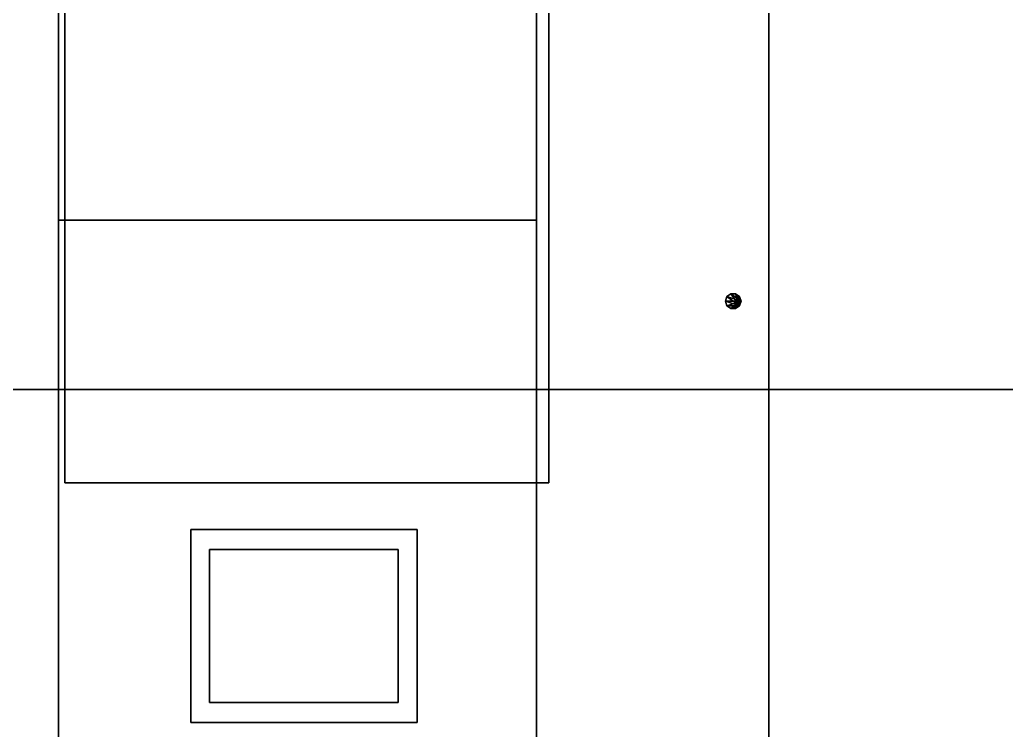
# Model space of a CAD drawing. Header units: millimetres. Extents: x -272 to 22200, y -272 to 17234.
# Drawn here: x 9266 to 16488, y 6828 to 12031 of the extents above; entities that cross this region are included whole.
import ezdxf

# ---------------------------------------------------------------- set-up
doc = ezdxf.new("R2010")
doc.units = ezdxf.units.MM
for name, color, linetype in [('existing_roof', 7, 'Continuous'), ('existing_roof_vents', 7, 'Continuous'), ('plant_room_roof', 7, 'Continuous'), ('roof_plant_room', 7, 'Continuous'), ('roof_slab_soffit', 7, 'Continuous'), ('skylight_frame', 7, 'Continuous'), ('skylight_glass', 7, 'Continuous'), ('topfloor_bearing_wall_0', 7, 'Continuous'), ('topfloor_bearing_wall_1', 7, 'Continuous'), ('topfloor_bearing_wall_2', 7, 'Continuous'), ('topfloor_bearing_wall_3', 7, 'Continuous'), ('topfloor_floor', 7, 'Continuous')]:
    doc.layers.add(name, color=color, linetype=linetype)

msp = doc.modelspace()

# ---------------------------------------------------------------- linework, layer by layer
at = {"layer": 'existing_roof'}
for points in [[(4500, 1922.4, 26100), (13050, 1922.4, 26100), (13050, 16961, 26100), (4500, 16961, 26100)], [(13050, 0, 26100), (14750, 0, 26100), (14750, 16961, 26100), (13050, 16961, 26100)], [(14750, 0, 26100), (20250, 0, 26100), (20250, 13961, 26100), (14750, 13961, 26100)]]:
    msp.add_3dface(points, dxfattribs=at)
at = {"layer": 'existing_roof_vents'}
for points in [[(14535.3, 9936.9, 26100), (14432.2, 9970.4, 26100), (14443, 10003.9, 26100)], [(14546.2, 9970.4, 26550), (14443, 10003.9, 26550), (14432.2, 9970.4, 26550)], [(14443, 10003.9, 26100), (14432.2, 9970.4, 26100), (14432.2, 9970.4, 26550), (14443, 10003.9, 26550)], [(14535.3, 9936.9, 26100), (14443, 9936.9, 26100), (14432.2, 9970.4, 26100)], [(14546.2, 9970.4, 26550), (14432.2, 9970.4, 26550), (14443, 9936.9, 26550)], [(14432.2, 9970.4, 26100), (14443, 9936.9, 26100), (14443, 9936.9, 26550), (14432.2, 9970.4, 26550)], [(14535.3, 9936.9, 26100), (14443, 10003.9, 26100), (14471.5, 10024.6, 26100)], [(14546.2, 9970.4, 26550), (14471.5, 10024.6, 26550), (14443, 10003.9, 26550)], [(14471.5, 10024.6, 26100), (14443, 10003.9, 26100), (14443, 10003.9, 26550), (14471.5, 10024.6, 26550)], [(14546.2, 9970.4, 26550), (14443, 9936.9, 26550), (14471.5, 9916.2, 26550)], [(14535.3, 9936.9, 26100), (14471.5, 10024.6, 26100), (14506.8, 10024.6, 26100)], [(14546.2, 9970.4, 26550), (14506.8, 10024.6, 26550), (14471.5, 10024.6, 26550)], [(14506.8, 10024.6, 26100), (14471.5, 10024.6, 26100), (14471.5, 10024.6, 26550), (14506.8, 10024.6, 26550)], [(14546.2, 9970.4, 26550), (14471.5, 9916.2, 26550), (14506.8, 9916.2, 26550)], [(14535.3, 9936.9, 26100), (14506.8, 10024.6, 26100), (14535.3, 10003.9, 26100)], [(14546.2, 9970.4, 26550), (14535.3, 10003.9, 26550), (14506.8, 10024.6, 26550)], [(14535.3, 10003.9, 26100), (14506.8, 10024.6, 26100), (14506.8, 10024.6, 26550), (14535.3, 10003.9, 26550)], [(14546.2, 9970.4, 26550), (14506.8, 9916.2, 26550), (14535.3, 9936.9, 26550)], [(14535.3, 9936.9, 26100), (14535.3, 10003.9, 26100), (14546.2, 9970.4, 26100)], [(14546.2, 9970.4, 26100), (14535.3, 10003.9, 26100), (14535.3, 10003.9, 26550), (14546.2, 9970.4, 26550)], [(14535.3, 9936.9, 26100), (14546.2, 9970.4, 26100), (14546.2, 9970.4, 26550), (14535.3, 9936.9, 26550)], [(14535.3, 9936.9, 26100), (14471.5, 9916.2, 26100), (14443, 9936.9, 26100)], [(14443, 9936.9, 26100), (14471.5, 9916.2, 26100), (14471.5, 9916.2, 26550), (14443, 9936.9, 26550)], [(14535.3, 9936.9, 26100), (14506.8, 9916.2, 26100), (14471.5, 9916.2, 26100)], [(14471.5, 9916.2, 26100), (14506.8, 9916.2, 26100), (14506.8, 9916.2, 26550), (14471.5, 9916.2, 26550)], [(14506.8, 9916.2, 26100), (14535.3, 9936.9, 26100), (14535.3, 9936.9, 26550), (14506.8, 9916.2, 26550)]]:
    msp.add_3dface(points, dxfattribs=at)
at = {"layer": 'plant_room_roof'}
for points in [[(9596.1, 8639.9, 27420), (9596.1, 15100.2, 27420), (13139.9, 15100.2, 27420), (13139.9, 8639.9, 27420)], [(9596.1, 8639.9, 27500), (13139.9, 8639.9, 27500), (13139.9, 15100.2, 27500), (9596.1, 15100.2, 27500)], [(9596.1, 15100.2, 27420), (9596.1, 8639.9, 27420), (9596.1, 8639.9, 27500), (9596.1, 15100.2, 27500)], [(13139.9, 8639.9, 27420), (13139.9, 15100.2, 27420), (13139.9, 15100.2, 27500), (13139.9, 8639.9, 27500)], [(9596.1, 8639.9, 27420), (13139.9, 8639.9, 27420), (13139.9, 8639.9, 27500), (9596.1, 8639.9, 27500)]]:
    msp.add_3dface(points, dxfattribs=at)
at = {"layer": 'roof_plant_room'}
for points in [[(9596.1, 8639.9, 26100), (9596.1, 15100.2, 26100), (13139.9, 15100.2, 26100), (13139.9, 8639.9, 26100)], [(9596.1, 8639.9, 27420), (13139.9, 8639.9, 27420), (13139.9, 15100.2, 27420), (9596.1, 15100.2, 27420)], [(9596.1, 15100.2, 26100), (9596.1, 8639.9, 26100), (9596.1, 8639.9, 27420), (9596.1, 15100.2, 27420)], [(13139.9, 8639.9, 26100), (13139.9, 15100.2, 26100), (13139.9, 15100.2, 27420), (13139.9, 8639.9, 27420)], [(9596.1, 8639.9, 26100), (13139.9, 8639.9, 26100), (13139.9, 8639.9, 27420), (9596.1, 8639.9, 27420)]]:
    msp.add_3dface(points, dxfattribs=at)
at = {"layer": 'roof_slab_soffit'}
for points in [[(4500, 1922.4, 25850), (4500, 16961, 25850), (13050, 16961, 25850), (13050, 1922.4, 25850)], [(13050, 0, 25850), (13050, 16961, 25850), (14750, 16961, 25850), (14750, 0, 25850)], [(14750, 0, 25850), (14750, 13961, 25850), (20250, 13961, 25850), (20250, 0, 25850)]]:
    msp.add_3dface(points, dxfattribs=at)
at = {"layer": 'skylight_frame'}
for points in [[(10517.1, 6885, 26100), (10517.1, 8298.7, 26100), (12175, 8298.7, 26100), (12175, 6885, 26100)], [(10517.1, 6885, 26400), (12175, 6885, 26400), (12175, 8298.7, 26400), (10517.1, 8298.7, 26400)], [(12175, 8298.7, 26100), (10517.1, 8298.7, 26100), (10517.1, 8298.7, 26400), (12175, 8298.7, 26400)], [(10517.1, 8298.7, 26100), (10517.1, 6885, 26100), (10517.1, 6885, 26400), (10517.1, 8298.7, 26400)], [(12175, 6885, 26100), (12175, 8298.7, 26100), (12175, 8298.7, 26400), (12175, 6885, 26400)], [(10517.1, 6885, 26100), (12175, 6885, 26100), (12175, 6885, 26400), (10517.1, 6885, 26400)]]:
    msp.add_3dface(points, dxfattribs=at)
at = {"layer": 'skylight_glass'}
for points in [[(10655.3, 7031.2, 26410), (10655.3, 8152.4, 26410), (12036.8, 8152.4, 26410), (12036.8, 7031.2, 26410)], [(10655.3, 7031.2, 26490), (12036.8, 7031.2, 26490), (12036.8, 8152.4, 26490), (10655.3, 8152.4, 26490)], [(12036.8, 8152.4, 26410), (10655.3, 8152.4, 26410), (10655.3, 8152.4, 26490), (12036.8, 8152.4, 26490)], [(10655.3, 8152.4, 26410), (10655.3, 7031.2, 26410), (10655.3, 7031.2, 26490), (10655.3, 8152.4, 26490)], [(12036.8, 7031.2, 26410), (12036.8, 8152.4, 26410), (12036.8, 8152.4, 26490), (12036.8, 7031.2, 26490)], [(10655.3, 7031.2, 26410), (12036.8, 7031.2, 26410), (12036.8, 7031.2, 26490), (10655.3, 7031.2, 26490)]]:
    msp.add_3dface(points, dxfattribs=at)
at = {"layer": 'topfloor_bearing_wall_0'}
msp.add_3dface([(9550, 16961, 23000), (9550, 1922.4, 23000), (9550, 1922.4, 25850), (9550, 16961, 25850)], dxfattribs=at)
at = {"layer": 'topfloor_bearing_wall_1'}
msp.add_3dface([(13050, 13961, 23000), (13050, 1922.4, 23000), (13050, 1922.4, 25850), (13050, 13961, 25850)], dxfattribs=at)
at = {"layer": 'topfloor_bearing_wall_2'}
msp.add_3dface([(4500, 9322.4, 23000), (18670.7, 9322.4, 23000), (18670.7, 9322.4, 25850), (4500, 9322.4, 25850)], dxfattribs=at)
at = {"layer": 'topfloor_bearing_wall_3'}
msp.add_3dface([(9550, 10564.4, 23000), (13050, 10564.4, 23000), (13050, 10564.4, 25850), (9550, 10564.4, 25850)], dxfattribs=at)
at = {"layer": 'topfloor_floor'}
for points in [[(4500, 1922.4, 23000), (13050, 1922.4, 23000), (13050, 16961, 23000), (4500, 16961, 23000)], [(13050, 0, 23000), (14750, 0, 23000), (14750, 16961, 23000), (13050, 16961, 23000)], [(14750, 0, 23000), (20250, 0, 23000), (20250, 13961, 23000), (14750, 13961, 23000)]]:
    msp.add_3dface(points, dxfattribs=at)

doc.saveas('drawing.dxf')
